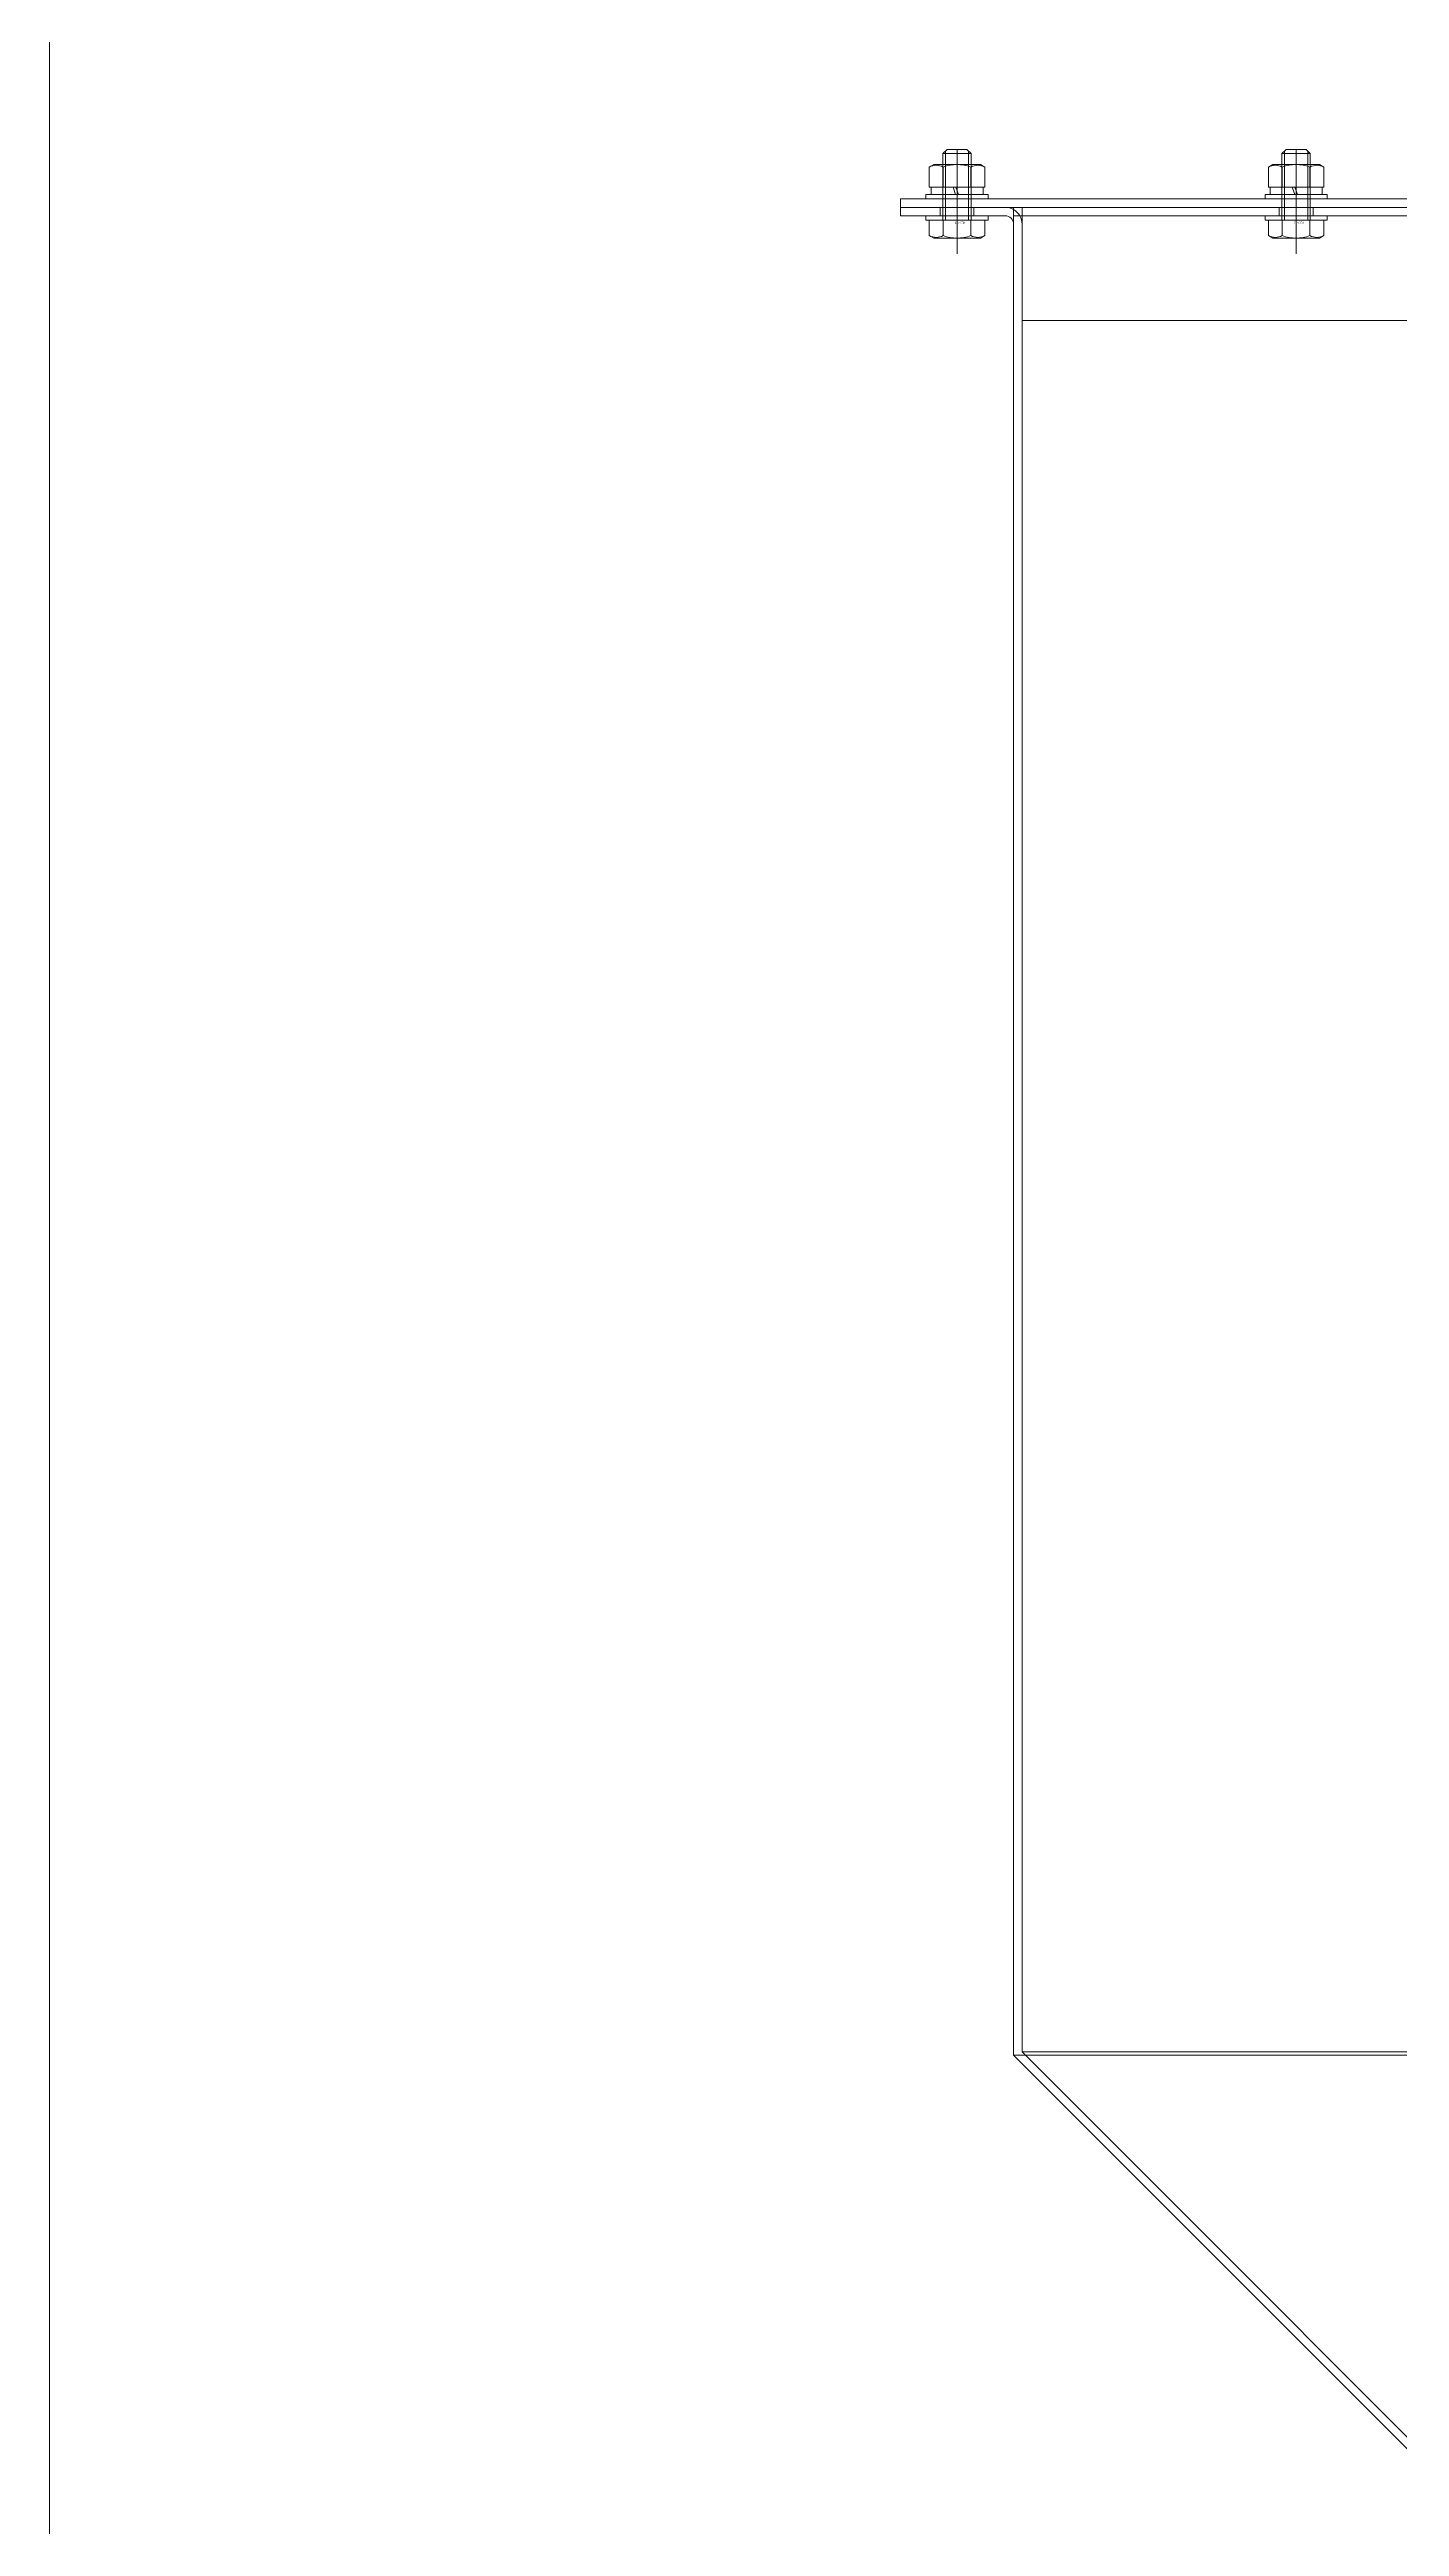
# Model space of a CAD drawing. Units: millimetres at full size. Extents: x -24503 to 24503, y -7436 to 7436.
# Drawn here: x 8357 to 8835, y 3430 to 4307 of the extents above; entities that cross this region are included whole.
import ezdxf
from ezdxf.enums import TextEntityAlignment as Align

# ---------------------------------------------------------------- set-up
doc = ezdxf.new("R2010")
doc.units = ezdxf.units.MM
doc.header["$LTSCALE"] = 4.8
doc.linetypes.add('CHAIN2', pattern=[12, 9, -1, 1, -1])
for name, color, linetype, lineweight in [('0-2_08_DIM', 3, 'Continuous', 9), ('0-4_0', 2, 'Continuous', 9), ('0-C_01_外形線', 134, 'Continuous', 9), ('0-D_03_かくれ線', 5, 'Continuous', 9), ('0-F_04_中心線', 4, 'CHAIN2', 9), ('1-0_02_細線', 6, 'Continuous', 9)]:
    doc.layers.add(name, color=color, linetype=linetype, lineweight=lineweight)
doc.styles.add('ＭＳ ゴシック', font='')
doc.styles.get('ＭＳ ゴシック').set_extended_font_data('MS Gothic')

msp = doc.modelspace()

# ---------------------------------------------------------------- linework, layer by layer
at = {"layer": '0-2_08_DIM', "color": 4}
msp.add_line((8357.024, 942.938), (8357.024, 5476.938), dxfattribs=at)
at = {"layer": '0-4_0', "color": 134}
for p, q in [((9498.194, 4250.938), (8698.194, 4250.938)), ((9498.194, 4247.938), (8698.194, 4247.938))]:
    msp.add_line(p, q, dxfattribs=at)
msp.add_lwpolyline([(8898.194, 3396.938), (9298.194, 3396.938), (9498.194, 3596.938), (9498.194, 4250.938), (8698.194, 4250.938), (8698.194, 3596.938)], close=True, dxfattribs=at)
msp.add_arc((8695.194, 4244.938), 6, 60, 90, dxfattribs=at)
at = {"layer": '0-C_01_外形線'}
for p, q in [((8673.194, 4269.938), (8674.694, 4271.438)), ((8673.194, 4269.938), (8683.194, 4269.938)), ((8673.194, 4266.088), (8673.194, 4269.938)), ((8674.694, 4271.438), (8681.694, 4271.438)), ((8683.194, 4269.938), (8681.694, 4271.438)), ((8683.194, 4266.088), (8683.194, 4269.938)), ((8793.194, 4269.938), (8794.694, 4271.438)), ((8793.194, 4269.938), (8803.194, 4269.938)), ((8793.194, 4266.088), (8793.194, 4269.938)), ((8794.694, 4271.438), (8801.694, 4271.438)), ((8803.194, 4269.938), (8801.694, 4271.438)), ((8803.194, 4266.088), (8803.194, 4269.938)), ((8668.379, 4265.184), (8669.944, 4266.088)), ((8668.379, 4258.088), (8668.379, 4265.184)), ((8686.444, 4266.088), (8669.944, 4266.088)), ((8673.286, 4258.088), (8673.286, 4265.184)), ((8683.101, 4258.088), (8683.101, 4265.184)), ((8688.009, 4265.184), (8686.444, 4266.088)), ((8688.009, 4258.088), (8688.009, 4265.184)), ((8788.379, 4265.184), (8789.944, 4266.088)), ((8788.379, 4258.088), (8788.379, 4265.184)), ((8806.444, 4266.088), (8789.944, 4266.088)), ((8793.286, 4258.088), (8793.286, 4265.184)), ((8803.101, 4258.088), (8803.101, 4265.184)), ((8808.009, 4265.184), (8806.444, 4266.088)), ((8808.009, 4258.088), (8808.009, 4265.184)), ((8688.009, 4258.088), (8668.379, 4258.088)), ((8676.784, 4258.088), (8668.994, 4258.088)), ((8668.994, 4258.088), (8668.994, 4255.438)), ((8677.694, 4255.438), (8668.994, 4255.438)), ((8677.694, 4255.438), (8676.784, 4258.088)), ((8687.394, 4258.088), (8677.784, 4258.088)), ((8678.694, 4255.438), (8677.784, 4258.088)), ((8687.394, 4255.438), (8678.694, 4255.438)), ((8687.394, 4255.438), (8687.394, 4258.088)), ((8808.009, 4258.088), (8788.379, 4258.088)), ((8796.784, 4258.088), (8788.994, 4258.088)), ((8788.994, 4258.088), (8788.994, 4255.438)), ((8797.694, 4255.438), (8788.994, 4255.438)), ((8797.694, 4255.438), (8796.784, 4258.088)), ((8807.394, 4258.088), (8797.784, 4258.088)), ((8798.694, 4255.438), (8797.784, 4258.088)), ((8807.394, 4255.438), (8798.694, 4255.438)), ((8807.394, 4255.438), (8807.394, 4258.088)), ((8668.379, 4246.438), (8668.379, 4240.941)), ((8688.009, 4246.438), (8668.379, 4246.438)), ((8673.286, 4246.438), (8673.286, 4240.941)), ((8683.101, 4246.438), (8683.101, 4240.941)), ((8688.009, 4246.438), (8688.009, 4240.941)), ((8788.379, 4246.438), (8788.379, 4240.941)), ((8808.009, 4246.438), (8788.379, 4246.438)), ((8793.286, 4246.438), (8793.286, 4240.941)), ((8803.101, 4246.438), (8803.101, 4240.941)), ((8808.009, 4246.438), (8808.009, 4240.941)), ((8668.379, 4240.941), (8669.944, 4240.038)), ((8669.944, 4240.038), (8686.444, 4240.038)), ((8688.009, 4240.941), (8686.444, 4240.038)), ((8788.379, 4240.941), (8789.944, 4240.038)), ((8789.944, 4240.038), (8806.444, 4240.038)), ((8808.009, 4240.941), (8806.444, 4240.038)), ((9498.194, 3596.938), (8698.194, 3596.938))]:
    msp.add_line(p, q, dxfattribs=at)
for points in [[(8658.194, 4250.938), (9538.194, 4250.938), (9538.194, 4253.938), (8658.194, 4253.938)], [(8667.194, 4253.938), (8689.194, 4253.938), (8689.194, 4255.438), (8667.194, 4255.438)], [(8787.194, 4253.938), (8809.194, 4253.938), (8809.194, 4255.438), (8787.194, 4255.438)], [(8689.194, 4247.938), (8667.194, 4247.938), (8667.194, 4246.438), (8689.194, 4246.438)], [(8809.194, 4247.938), (8787.194, 4247.938), (8787.194, 4246.438), (8809.194, 4246.438)]]:
    msp.add_lwpolyline(points, close=True, dxfattribs=at)
msp.add_lwpolyline([(8695.194, 4250.938), (8658.194, 4250.938), (8658.194, 4247.938), (8695.194, 4247.938)], dxfattribs=at)
for centre, radius, start, end in [((8670.832, 4260.934), 4.907, 60.00001, 119.99999), ((8678.194, 4252.308), 13.779, 69.136, 110.864), ((8685.555, 4260.934), 4.907, 60.00001, 119.99999), ((8790.832, 4260.934), 4.907, 60.00001, 119.99999), ((8798.194, 4252.308), 13.779, 69.136, 110.864), ((8805.555, 4260.934), 4.907, 60.00001, 119.99999), ((8695.194, 4244.938), 3, 0, 90), ((8670.832, 4245.191), 4.907, 240.00001, 299.99999), ((8678.194, 4253.817), 13.779, 249.136, 290.864), ((8685.555, 4245.191), 4.907, 240.00001, 299.99999), ((8790.832, 4245.191), 4.907, 240.00001, 299.99999), ((8798.194, 4253.817), 13.779, 249.136, 290.864), ((8805.555, 4245.191), 4.907, 240.00001, 299.99999)]:
    msp.add_arc(centre, radius, start, end, dxfattribs=at)
at = {"layer": '0-D_03_かくれ線'}
for p, q in [((8673.194, 4246.438), (8673.194, 4266.088)), ((8674.094, 4246.438), (8674.094, 4266.088)), ((8682.294, 4246.438), (8682.294, 4266.088)), ((8683.194, 4246.438), (8683.194, 4266.088)), ((8793.194, 4246.438), (8793.194, 4266.088)), ((8794.094, 4246.438), (8794.094, 4266.088)), ((8802.294, 4246.438), (8802.294, 4266.088)), ((8803.194, 4246.438), (8803.194, 4266.088)), ((8672.194, 4250.938), (8672.194, 4247.938)), ((8684.194, 4250.938), (8684.194, 4247.938)), ((8700.494, 4247.938), (9495.894, 4247.938)), ((8792.194, 4250.938), (8792.194, 4247.938)), ((8804.194, 4250.938), (8804.194, 4247.938)), ((9495.194, 3598.18), (8701.194, 3598.18))]:
    msp.add_line(p, q, dxfattribs=at)
msp.add_lwpolyline([(9495.194, 4210.938), (8701.194, 4210.938), (8701.194, 4250.938), (9495.194, 4250.938)], close=True, dxfattribs=at)
msp.add_lwpolyline([(8701.194, 4244.938), (8701.194, 3598.18), (8900.315, 3399.059), (9296.072, 3399.059)], dxfattribs=at)
msp.add_arc((8695.194, 4244.938), 6, 0, 60, dxfattribs=at)
at = {"layer": '0-F_04_中心線'}
for p, q in [((8678.194, 4240.038), (8678.194, 4271.438)), ((8798.194, 4240.038), (8798.194, 4271.438)), ((8678.194, 4266.088), (8678.194, 4258.088)), ((8678.194, 4264.438), (8678.194, 4234.438)), ((8678.194, 4263.938), (8678.194, 4240.938)), ((8798.194, 4266.088), (8798.194, 4258.088)), ((8798.194, 4264.438), (8798.194, 4234.438)), ((8678.194, 4258.088), (8678.194, 4255.438)), ((8678.194, 4255.438), (8678.194, 4253.938)), ((8798.194, 4258.088), (8798.194, 4255.438)), ((8798.194, 4255.438), (8798.194, 4253.938))]:
    msp.add_line(p, q, dxfattribs=at)
at = {"layer": '1-0_02_細線'}
for p, q in [((8674.094, 4266.088), (8674.094, 4270.838)), ((8682.294, 4266.088), (8682.294, 4270.838)), ((8794.094, 4266.088), (8794.094, 4270.838)), ((8802.294, 4266.088), (8802.294, 4270.838))]:
    msp.add_line(p, q, dxfattribs=at)

# ---------------------------------------------------------------- texts
at = {"layer": '0-D_03_かくれ線', "style": 'ＭＳ ゴシック', "width": 0.8}
for p in [(8680.786, 4246.075), (8800.786, 4246.075)]:
    msp.add_text('M10×20', height=0.7331, rotation=180, dxfattribs=at).set_placement(p, align=Align.BOTTOM_LEFT)

doc.saveas('drawing.dxf')
